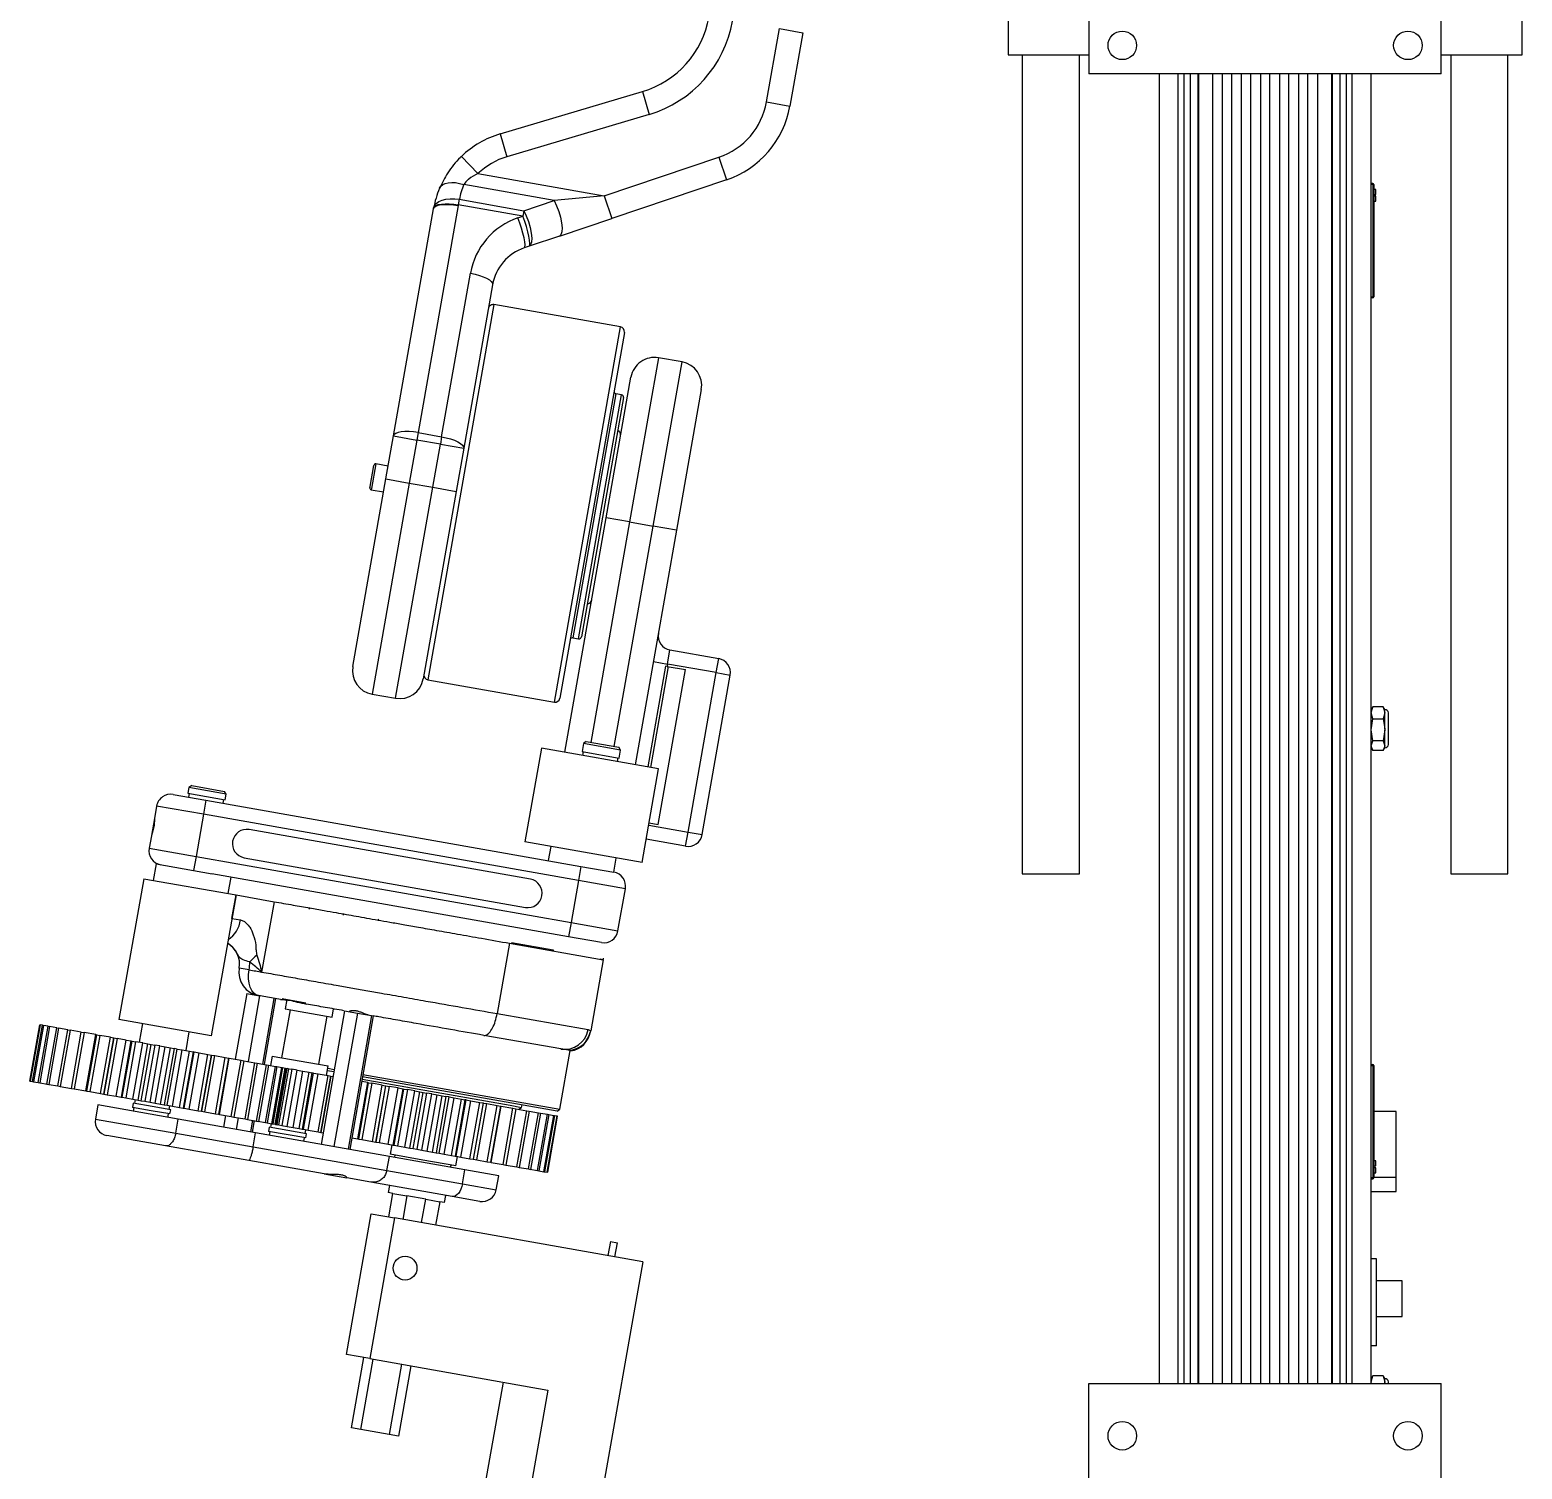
# Model space of a CAD drawing. Header units: millimetres. Extents: x 15 to 2378, y 5 to 1787.
# Drawn here: x 374.9 to 437.6, y 443.8 to 504.3 of the extents above; entities that cross this region are included whole.
import ezdxf

# ---------------------------------------------------------------- set-up
doc = ezdxf.new("R2010")
doc.units = ezdxf.units.MM
doc.header["$PDSIZE"] = -1

msp = doc.modelspace()

# ---------------------------------------------------------------- linework, layer by layer
at = {"color": 7, "linetype": 'Continuous', "lineweight": 25}
for p, q in [((415.984, 504.842), (415.984, 503.242)), ((419.384, 504.842), (419.384, 502.442)), ((434.184, 502.442), (434.184, 504.842)), ((437.584, 503.242), (437.584, 504.842)), ((405.836, 501.268), (406.379, 504.346)), ((406.379, 504.346), (407.364, 504.172)), ((407.364, 504.172), (406.821, 501.094)), ((415.984, 503.242), (417.784, 503.242)), ((416.584, 503.242), (416.584, 468.842)), ((417.784, 503.242), (419.384, 503.242)), ((418.984, 468.842), (418.984, 503.242)), ((434.184, 503.242), (435.784, 503.242)), ((434.584, 503.242), (434.584, 468.842)), ((435.784, 503.242), (437.584, 503.242)), ((436.984, 468.842), (436.984, 503.242)), ((434.184, 502.442), (419.384, 502.442)), ((422.334, 502.442), (422.334, 447.442)), ((423.134, 447.442), (423.134, 502.442)), ((423.384, 447.442), (423.384, 502.442)), ((423.648, 447.442), (423.648, 502.442)), ((423.955, 502.442), (423.955, 447.442)), ((423.984, 502.442), (423.984, 447.442)), ((424.584, 447.442), (424.584, 502.442)), ((424.984, 502.442), (424.984, 447.442)), ((425.384, 447.442), (425.384, 502.442)), ((425.784, 502.442), (425.784, 447.442)), ((426.184, 447.442), (426.184, 502.442)), ((426.584, 502.442), (426.584, 447.442)), ((426.984, 447.442), (426.984, 502.442)), ((427.384, 502.442), (427.384, 447.442)), ((427.784, 447.442), (427.784, 502.442)), ((428.184, 502.442), (428.184, 447.442)), ((428.584, 447.442), (428.584, 502.442)), ((428.984, 502.442), (428.984, 447.442)), ((429.584, 447.442), (429.584, 502.442)), ((429.613, 447.442), (429.613, 502.442)), ((429.92, 502.442), (429.92, 447.442)), ((430.184, 502.442), (430.184, 447.442)), ((430.434, 502.442), (430.434, 447.442)), ((431.234, 447.442), (431.234, 502.442)), ((394.644, 499.922), (400.621, 501.7)), ((400.621, 501.7), (400.906, 500.741)), ((405.836, 501.268), (406.821, 501.094)), ((400.906, 500.741), (394.929, 498.963)), ((394.644, 499.922), (394.929, 498.963)), ((393.711, 498.256), (393.019, 498.978)), ((399.014, 497.321), (403.839, 498.945)), ((403.839, 498.945), (404.159, 497.998)), ((393.711, 498.256), (399.014, 497.321)), ((404.159, 497.998), (399.333, 496.373)), ((431.314, 497.842), (431.234, 497.842)), ((431.314, 497.802), (431.314, 497.842)), ((396.915, 497.127), (393.115, 497.797)), ((399.014, 497.321), (396.915, 497.127)), ((399.014, 497.321), (399.333, 496.373)), ((431.314, 497.802), (431.234, 497.802)), ((431.314, 497.802), (431.314, 493.082)), ((431.314, 497.802), (431.354, 497.802)), ((431.354, 497.802), (431.354, 493.082)), ((431.434, 497.592), (431.354, 497.592)), ((431.354, 497.382), (431.434, 497.382)), ((431.434, 497.302), (431.354, 497.302)), ((431.434, 497.382), (431.434, 497.592)), ((431.434, 497.092), (431.434, 497.302)), ((390.162, 487.24), (391.845, 496.782)), ((392.885, 496.92), (391.202, 487.377)), ((392.93, 497.176), (392.888, 496.941)), ((395.598, 496.463), (392.888, 496.941)), ((392.93, 497.176), (395.64, 496.698)), ((395.64, 496.698), (395.598, 496.463)), ((395.64, 496.698), (396.915, 497.127)), ((431.354, 497.092), (431.434, 497.092)), ((395.395, 496.395), (395.598, 496.463)), ((397.138, 495.634), (399.333, 496.373)), ((397.138, 495.634), (395.863, 495.204)), ((395.863, 495.204), (395.659, 495.136)), ((392.187, 487.203), (393.398, 494.072)), ((394.328, 493.588), (393.117, 486.719)), ((431.234, 493.082), (431.314, 493.082)), ((431.314, 493.042), (431.234, 493.042)), ((431.314, 493.082), (431.354, 493.082)), ((431.314, 493.042), (431.314, 493.082)), ((394.384, 492.752), (391.605, 476.996)), ((399.702, 491.815), (394.384, 492.752)), ((396.923, 476.058), (399.702, 491.815)), ((399.864, 491.583), (397.155, 476.22)), ((401.301, 490.517), (400.085, 483.624)), ((401.07, 483.45), (402.286, 490.344)), ((402.286, 490.344), (401.301, 490.517)), ((399.1, 483.797), (400.142, 489.706)), ((403.097, 489.185), (402.055, 483.276)), ((399.511, 489.005), (397.705, 478.763)), ((397.941, 478.722), (399.747, 488.964)), ((399.828, 488.848), (398.057, 478.803)), ((399.747, 488.964), (399.511, 489.005)), ((389.843, 485.43), (390.162, 487.24)), ((390.162, 487.24), (391.147, 487.066)), ((391.202, 487.377), (391.147, 487.066)), ((391.202, 487.377), (392.187, 487.203)), ((392.187, 487.203), (392.132, 486.892)), ((391.147, 487.066), (390.828, 485.256)), ((392.132, 486.892), (391.147, 487.066)), ((391.813, 485.082), (392.132, 486.892)), ((392.132, 486.892), (393.117, 486.719)), ((393.117, 486.719), (392.798, 484.909)), ((389.178, 485.111), (389.335, 486.002)), ((389.422, 486.062), (389.24, 485.031)), ((389.939, 485.971), (389.422, 486.062)), ((388.454, 477.551), (389.843, 485.43)), ((389.843, 485.43), (390.828, 485.256)), ((389.17, 485.066), (389.178, 485.111)), ((389.24, 485.031), (389.231, 484.979)), ((389.231, 484.979), (389.748, 484.888)), ((390.828, 485.256), (389.265, 476.393)), ((390.25, 476.219), (391.813, 485.082)), ((390.828, 485.256), (391.813, 485.082)), ((392.798, 484.909), (391.408, 477.03)), ((391.813, 485.082), (392.798, 484.909)), ((397.364, 473.949), (399.1, 483.797)), ((400.085, 483.624), (398.453, 474.367)), ((400.085, 483.624), (399.1, 483.797)), ((399.438, 474.193), (401.07, 483.45)), ((400.085, 483.624), (401.07, 483.45)), ((402.055, 483.276), (401.07, 483.45)), ((402.055, 483.276), (400.318, 473.428)), ((397.705, 478.763), (397.941, 478.722)), ((401.082, 477.762), (401.673, 477.657)), ((401.673, 477.657), (401.778, 478.248)), ((401.778, 478.248), (403.828, 477.887)), ((403.724, 477.296), (403.828, 477.887)), ((401.592, 477.57), (400.845, 473.336)), ((401.711, 477.549), (400.964, 473.314)), ((401.282, 470.923), (402.428, 477.423)), ((401.656, 477.559), (401.592, 477.57)), ((401.673, 477.657), (401.656, 477.559)), ((401.656, 477.559), (402.428, 477.423)), ((403.724, 477.296), (401.673, 477.657)), ((402.543, 470.599), (403.724, 477.296)), ((403.134, 470.495), (404.314, 477.192)), ((403.724, 477.296), (404.314, 477.192)), ((391.605, 476.996), (396.923, 476.058)), ((389.265, 476.393), (390.25, 476.219)), ((431.305, 475.864), (431.234, 475.742)), ((431.234, 475.612), (431.305, 475.864)), ((431.305, 475.359), (431.234, 475.612)), ((431.234, 474.898), (431.305, 475.359)), ((431.305, 475.864), (431.297, 475.839)), ((431.744, 475.864), (431.305, 475.864)), ((431.305, 475.359), (431.744, 475.359)), ((431.744, 475.864), (431.815, 475.612)), ((431.753, 475.839), (431.744, 475.864)), ((431.815, 475.612), (431.744, 475.359)), ((431.744, 475.359), (431.815, 474.942)), ((431.815, 475.742), (431.745, 475.864)), ((431.815, 475.612), (431.815, 475.742)), ((431.815, 474.942), (431.815, 475.612)), ((431.967, 474.942), (431.967, 475.609)), ((431.305, 474.437), (431.234, 474.898)), ((431.815, 474.898), (431.744, 474.437)), ((431.815, 474.942), (431.815, 474.898)), ((431.815, 474.228), (431.815, 474.898)), ((431.967, 474.275), (431.967, 474.942)), ((396.379, 474.123), (395.685, 470.184)), ((401.303, 473.255), (396.379, 474.123)), ((398.15, 474.318), (398.091, 473.984)), ((398.266, 474.4), (398.15, 474.318)), ((399.706, 474.044), (398.15, 474.318)), ((398.266, 474.4), (399.625, 474.16)), ((399.706, 474.044), (399.625, 474.16)), ((399.647, 473.709), (399.706, 474.044)), ((431.234, 474.228), (431.305, 474.437)), ((431.305, 474.02), (431.234, 474.228)), ((431.234, 474.142), (431.305, 474.02)), ((431.744, 474.437), (431.305, 474.437)), ((431.744, 474.02), (431.305, 474.02)), ((431.744, 474.437), (431.815, 474.228)), ((431.815, 474.228), (431.744, 474.02)), ((431.745, 474.02), (431.815, 474.142)), ((431.815, 474.142), (431.815, 474.228)), ((398.091, 473.984), (399.647, 473.709)), ((398.14, 473.975), (398.112, 473.817)), ((399.57, 473.56), (399.598, 473.718)), ((400.609, 469.315), (401.303, 473.255)), ((380.907, 472.18), (382.285, 471.937)), ((381.572, 472.469), (381.53, 472.233)), ((381.53, 472.233), (383.096, 471.957)), ((381.584, 472.223), (381.557, 472.066)), ((381.688, 472.55), (381.572, 472.469)), ((382.355, 472.331), (381.572, 472.469)), ((381.688, 472.55), (383.057, 472.309)), ((383.138, 472.193), (382.355, 472.331)), ((383.138, 472.193), (383.057, 472.309)), ((383.096, 471.957), (383.138, 472.193)), ((380.212, 471.693), (380.12, 471.172)), ((382.181, 471.346), (380.212, 471.693)), ((382.285, 471.937), (382.181, 471.346)), ((382.285, 471.937), (398.042, 469.159)), ((383.014, 471.809), (383.042, 471.966)), ((380.12, 471.172), (379.992, 470.449)), ((382.181, 471.346), (381.869, 469.574)), ((397.938, 468.568), (382.181, 471.346)), ((400.886, 470.891), (402.543, 470.599)), ((400.904, 470.99), (401.282, 470.923)), ((379.992, 470.447), (379.899, 469.921)), ((395.916, 468.62), (384.099, 470.703)), ((402.439, 470.008), (400.782, 470.3)), ((402.439, 470.008), (402.543, 470.599)), ((402.543, 470.599), (403.134, 470.495)), ((379.899, 469.921), (381.869, 469.574)), ((400.609, 469.315), (395.685, 470.184)), ((396.768, 469.993), (396.664, 469.402)), ((380.189, 469.26), (380.067, 468.571)), ((380.189, 469.26), (382.547, 468.845)), ((381.869, 469.574), (381.765, 468.983)), ((381.869, 469.574), (397.626, 466.795)), ((383.89, 469.522), (395.708, 467.438)), ((398.042, 469.159), (397.938, 468.568)), ((398.042, 469.159), (399.421, 468.916)), ((399.421, 468.916), (399.525, 469.506)), ((379.673, 468.641), (378.631, 462.732)), ((379.673, 468.641), (383.55, 467.957)), ((397.521, 466.204), (382.527, 468.848)), ((383.219, 468.015), (383.34, 468.705)), ((397.938, 468.568), (397.626, 466.795)), ((399.908, 468.221), (397.938, 468.568)), ((416.584, 468.842), (418.984, 468.842)), ((434.584, 468.842), (436.984, 468.842)), ((383.55, 467.957), (382.508, 462.048)), ((383.377, 466.972), (383.55, 467.957)), ((383.55, 467.957), (383.55, 467.957)), ((383.55, 467.957), (385.146, 467.676)), ((399.595, 466.448), (399.908, 468.221)), ((385.146, 467.676), (384.625, 464.721)), ((386.67, 467.407), (386.612, 467.366)), ((388.08, 467.108), (388.039, 467.165)), ((383.377, 466.972), (383.372, 466.947)), ((383.376, 466.972), (383.377, 466.972)), ((383.377, 466.972), (383.73, 466.91)), ((389.502, 466.908), (389.548, 466.94)), ((397.626, 466.795), (397.521, 466.204)), ((397.626, 466.795), (399.595, 466.448)), ((395.041, 465.931), (394.52, 462.976)), ((395.041, 465.931), (398.976, 465.237)), ((395.123, 465.957), (396.875, 465.648)), ((398.9, 465.961), (397.521, 466.204)), ((396.907, 465.602), (396.875, 465.648)), ((398.976, 465.237), (398.45, 462.257)), ((384.098, 464.814), (383.683, 464.887)), ((384.005, 463.815), (383.519, 461.058)), ((384.005, 463.815), (384.54, 463.721)), ((384.54, 463.721), (384.054, 460.963)), ((384.221, 463.819), (384.214, 463.778)), ((385.142, 463.615), (384.656, 460.857)), ((385.21, 463.603), (384.724, 460.845)), ((385.487, 463.605), (386.478, 463.43)), ((385.684, 463.57), (385.615, 463.176)), ((382.508, 462.048), (378.631, 462.732)), ((385.817, 463.14), (385.461, 461.121)), ((385.615, 463.176), (387.584, 462.829)), ((387.026, 460.845), (387.382, 462.864)), ((388.11, 463.091), (387.122, 457.484)), ((387.584, 462.829), (387.645, 463.173)), ((388.645, 462.997), (387.656, 457.389)), ((388.11, 463.091), (388.645, 462.997)), ((389.247, 462.891), (388.258, 457.283)), ((389.315, 462.879), (388.326, 457.271)), ((388.645, 462.997), (389.247, 462.891)), ((389.247, 462.891), (389.315, 462.879)), ((394.52, 462.976), (398.337, 462.303)), ((374.886, 460.143), (375.302, 462.506)), ((375.314, 462.504), (374.898, 460.141)), ((375.001, 460.123), (375.417, 462.486)), ((375.453, 462.48), (375.036, 460.116)), ((375.24, 460.08), (375.657, 462.444)), ((375.715, 462.434), (375.299, 460.07)), ((375.302, 462.506), (375.314, 462.504)), ((375.417, 462.486), (375.314, 462.504)), ((375.417, 462.486), (375.453, 462.48)), ((375.657, 462.444), (375.453, 462.48)), ((375.597, 460.017), (376.014, 462.381)), ((375.657, 462.444), (375.715, 462.434)), ((376.094, 462.367), (375.678, 460.003)), ((376.014, 462.381), (375.715, 462.434)), ((376.014, 462.381), (376.094, 462.367)), ((376.064, 459.935), (376.481, 462.299)), ((376.481, 462.299), (376.094, 462.367)), ((376.581, 462.281), (376.164, 459.917)), ((376.481, 462.299), (376.581, 462.281)), ((377.046, 462.199), (376.581, 462.281)), ((376.63, 459.835), (377.046, 462.199)), ((377.163, 462.178), (376.746, 459.815)), ((377.046, 462.199), (377.163, 462.178)), ((377.661, 462.091), (377.163, 462.178)), ((377.244, 459.727), (377.661, 462.091)), ((377.661, 462.091), (377.696, 462.084)), ((379.616, 462.558), (379.477, 461.77)), ((381.447, 461.423), (381.586, 462.211)), ((398.337, 462.303), (398.45, 462.257)), ((377.279, 459.721), (377.696, 462.084)), ((377.826, 462.061), (377.41, 459.698)), ((377.696, 462.084), (377.826, 462.061)), ((378.269, 461.983), (377.826, 462.061)), ((377.853, 459.62), (378.269, 461.983)), ((378.409, 461.959), (377.992, 459.595)), ((377.996, 459.594), (378.413, 461.958)), ((378.555, 461.933), (378.138, 459.569)), ((378.269, 461.983), (378.409, 461.959)), ((378.409, 461.959), (378.413, 461.958)), ((378.413, 461.958), (378.555, 461.933)), ((378.515, 459.503), (378.932, 461.866)), ((378.932, 461.866), (378.555, 461.933)), ((379.134, 461.831), (378.717, 459.467)), ((378.764, 459.459), (379.181, 461.823)), ((379.33, 461.796), (378.913, 459.433)), ((378.932, 461.866), (379.14, 461.83)), ((379.134, 461.831), (379.181, 461.823)), ((379.181, 461.823), (379.33, 461.796)), ((379.215, 459.379), (379.632, 461.743)), ((379.632, 461.743), (379.33, 461.796)), ((379.432, 459.341), (379.849, 461.705)), ((379.563, 459.318), (379.98, 461.682)), ((379.632, 461.743), (379.849, 461.705)), ((380.133, 461.655), (379.716, 459.291)), ((379.849, 461.705), (379.98, 461.682)), ((379.936, 459.252), (380.352, 461.616)), ((379.98, 461.682), (380.133, 461.655)), ((380.352, 461.616), (380.133, 461.655)), ((380.155, 459.214), (380.572, 461.577)), ((380.352, 461.616), (380.572, 461.577)), ((380.374, 459.175), (380.791, 461.539)), ((380.944, 461.512), (380.528, 459.148)), ((380.572, 461.577), (380.791, 461.539)), ((380.659, 459.125), (381.076, 461.488)), ((380.791, 461.539), (380.944, 461.512)), ((381.076, 461.488), (380.944, 461.512)), ((381.076, 461.488), (381.292, 461.45)), ((397.197, 461.489), (393.954, 462.061)), ((397.516, 461.433), (397.197, 461.489)), ((380.876, 459.087), (381.292, 461.45)), ((381.178, 459.033), (381.594, 461.397)), ((381.292, 461.45), (381.594, 461.397)), ((381.744, 461.371), (381.327, 459.007)), ((381.374, 458.999), (381.79, 461.362)), ((381.576, 458.963), (381.993, 461.327)), ((381.594, 461.397), (381.744, 461.371)), ((381.79, 461.362), (381.744, 461.371)), ((381.784, 461.364), (381.993, 461.327)), ((381.953, 458.897), (382.37, 461.26)), ((381.993, 461.327), (382.37, 461.26)), ((382.511, 461.235), (382.095, 458.872)), ((382.098, 458.871), (382.515, 461.235)), ((382.238, 458.846), (382.655, 461.21)), ((382.37, 461.26), (382.511, 461.235)), ((382.515, 461.235), (382.511, 461.235)), ((382.515, 461.235), (382.655, 461.21)), ((382.655, 461.21), (383.098, 461.132)), ((382.681, 458.768), (383.098, 461.132)), ((383.229, 461.109), (382.812, 458.745)), ((382.847, 458.739), (383.263, 461.103)), ((383.098, 461.132), (383.229, 461.109)), ((383.229, 461.109), (383.263, 461.103)), ((383.263, 461.103), (383.761, 461.015)), ((383.344, 458.651), (383.761, 461.015)), ((383.878, 460.994), (383.461, 458.631)), ((383.761, 461.015), (383.878, 460.994)), ((383.878, 460.994), (384.343, 460.912)), ((383.927, 458.549), (384.343, 460.912)), ((384.443, 460.895), (384.026, 458.531)), ((384.343, 460.912), (384.443, 460.895)), ((384.443, 460.895), (384.83, 460.826)), ((385.062, 461.192), (384.992, 460.798)), ((385.062, 461.192), (387.425, 460.775)), ((397.158, 458.957), (397.592, 461.419)), ((397.641, 461.411), (397.516, 461.433)), ((431.234, 460.842), (431.314, 460.842)), ((431.314, 460.802), (431.314, 460.842)), ((384.413, 458.463), (384.83, 460.826)), ((384.91, 460.812), (384.493, 458.449)), ((384.792, 458.396), (385.209, 460.76)), ((384.83, 460.826), (384.91, 460.812)), ((385.268, 460.749), (384.851, 458.386)), ((384.91, 460.812), (385.209, 460.76)), ((385.054, 458.35), (385.471, 460.713)), ((385.507, 460.707), (385.09, 458.344)), ((385.193, 458.325), (385.61, 460.689)), ((385.622, 460.687), (385.205, 458.323)), ((385.209, 460.76), (385.268, 460.749)), ((385.678, 460.677), (385.261, 458.313)), ((385.268, 460.749), (385.471, 460.713)), ((385.348, 458.298), (385.764, 460.662)), ((385.886, 460.64), (385.469, 458.277)), ((385.471, 460.713), (385.507, 460.707)), ((385.507, 460.707), (385.61, 460.689)), ((385.61, 460.689), (385.622, 460.687)), ((385.622, 460.687), (385.7, 460.673)), ((385.678, 460.677), (385.764, 460.662)), ((385.694, 458.237), (386.111, 460.601)), ((385.764, 460.662), (385.886, 460.64)), ((386.111, 460.601), (385.886, 460.64)), ((385.944, 458.193), (386.361, 460.557)), ((386.111, 460.601), (386.361, 460.557)), ((386.203, 458.147), (386.619, 460.511)), ((386.74, 460.49), (386.323, 458.126)), ((386.361, 460.557), (386.619, 460.511)), ((386.387, 458.115), (386.803, 460.478)), ((386.582, 458.08), (386.999, 460.444)), ((386.619, 460.511), (386.74, 460.49)), ((386.803, 460.478), (386.74, 460.49)), ((386.803, 460.478), (386.999, 460.444)), ((386.999, 460.444), (387.421, 460.37)), ((387.004, 458.006), (387.421, 460.37)), ((387.525, 460.351), (387.108, 457.988)), ((387.109, 457.988), (387.526, 460.351)), ((387.121, 457.986), (387.537, 460.349)), ((387.356, 460.381), (387.425, 460.775)), ((387.659, 460.531), (387.391, 460.578)), ((387.408, 460.677), (387.676, 460.629)), ((387.421, 460.37), (387.525, 460.351)), ((387.526, 460.351), (387.525, 460.351)), ((387.537, 460.349), (387.624, 460.334)), ((388.846, 460.22), (395.059, 459.124)), ((397.042, 458.876), (388.864, 460.318)), ((388.881, 460.417), (397.158, 458.957)), ((431.234, 460.802), (431.314, 460.802)), ((431.314, 460.802), (431.354, 460.802)), ((431.314, 460.802), (431.314, 456.082)), ((431.354, 460.802), (431.354, 456.082)), ((374.886, 460.143), (374.898, 460.141)), ((374.898, 460.141), (375.001, 460.123)), ((375.001, 460.123), (375.036, 460.116)), ((375.036, 460.116), (375.24, 460.08)), ((375.24, 460.08), (375.299, 460.07)), ((375.299, 460.07), (375.623, 460.013)), ((375.597, 460.017), (375.678, 460.003)), ((375.678, 460.003), (376.064, 459.935)), ((376.064, 459.935), (376.164, 459.917)), ((376.164, 459.917), (376.63, 459.835)), ((376.63, 459.835), (376.746, 459.815)), ((376.746, 459.815), (377.244, 459.727)), ((377.244, 459.727), (377.279, 459.721)), ((377.279, 459.721), (377.41, 459.698)), ((377.41, 459.698), (377.853, 459.62)), ((377.853, 459.62), (377.992, 459.595)), ((377.992, 459.595), (377.996, 459.594)), ((377.996, 459.594), (378.138, 459.569)), ((388.668, 457.713), (389.085, 460.076)), ((388.703, 457.707), (389.119, 460.07)), ((389.085, 460.076), (388.829, 460.121)), ((389.25, 460.047), (388.833, 457.683)), ((389.085, 460.076), (389.119, 460.07)), ((389.119, 460.07), (389.25, 460.047)), ((389.693, 459.969), (389.25, 460.047)), ((389.276, 457.605), (389.693, 459.969)), ((389.833, 459.944), (389.416, 457.581)), ((389.42, 457.58), (389.837, 459.944)), ((389.979, 459.919), (389.562, 457.555)), ((389.693, 459.969), (389.833, 459.944)), ((389.833, 459.944), (389.837, 459.944)), ((389.837, 459.944), (389.979, 459.919)), ((389.939, 457.489), (390.356, 459.852)), ((390.356, 459.852), (389.979, 459.919)), ((390.558, 459.816), (390.141, 457.453)), ((390.188, 457.445), (390.604, 459.808)), ((390.754, 459.782), (390.337, 457.418)), ((390.356, 459.852), (390.564, 459.815)), ((390.558, 459.816), (390.604, 459.808)), ((390.604, 459.808), (390.754, 459.782)), ((390.639, 457.365), (391.056, 459.729)), ((391.056, 459.729), (390.754, 459.782)), ((390.856, 457.327), (391.272, 459.69)), ((390.987, 457.304), (391.404, 459.667)), ((391.056, 459.729), (391.272, 459.69)), ((391.557, 459.64), (391.14, 457.277)), ((391.272, 459.69), (391.404, 459.667)), ((391.36, 457.238), (391.776, 459.602)), ((391.404, 459.667), (391.557, 459.64)), ((391.776, 459.602), (391.557, 459.64)), ((391.776, 459.602), (391.996, 459.563)), ((377.744, 459.137), (377.64, 458.546)), ((381.117, 458.543), (377.744, 459.137)), ((378.138, 459.569), (378.515, 459.503)), ((378.515, 459.503), (378.724, 459.466)), ((378.717, 459.467), (378.764, 459.459)), ((378.764, 459.459), (378.913, 459.433)), ((378.913, 459.433), (379.215, 459.379)), ((379.23, 459.214), (379.199, 459.037)), ((379.986, 458.898), (379.199, 459.037)), ((379.215, 459.379), (379.432, 459.341)), ((380.018, 459.075), (379.23, 459.214)), ((379.258, 459.027), (379.231, 458.875)), ((379.317, 459.362), (379.289, 459.204)), ((379.432, 459.341), (379.563, 459.318)), ((379.563, 459.318), (379.716, 459.291)), ((379.716, 459.291), (379.936, 459.252)), ((379.936, 459.252), (380.155, 459.214)), ((380.805, 458.937), (380.018, 459.075)), ((380.155, 459.214), (380.374, 459.175)), ((380.374, 459.175), (380.528, 459.148)), ((380.528, 459.148), (380.659, 459.125)), ((380.659, 459.125), (380.876, 459.087)), ((380.746, 458.947), (380.774, 459.105)), ((380.876, 459.087), (381.178, 459.033)), ((381.178, 459.033), (381.327, 459.007)), ((381.327, 459.007), (381.374, 458.999)), ((381.367, 459), (381.576, 458.963)), ((381.576, 458.963), (381.953, 458.897)), ((391.579, 457.199), (391.996, 459.563)), ((391.798, 457.161), (392.215, 459.524)), ((392.368, 459.497), (391.951, 457.134)), ((391.996, 459.563), (392.215, 459.524)), ((392.083, 457.111), (392.5, 459.474)), ((392.215, 459.524), (392.368, 459.497)), ((392.299, 457.072), (392.716, 459.436)), ((392.5, 459.474), (392.368, 459.497)), ((392.5, 459.474), (392.716, 459.436)), ((392.601, 457.019), (393.018, 459.383)), ((392.716, 459.436), (393.018, 459.383)), ((393.167, 459.356), (392.751, 456.993)), ((392.797, 456.985), (393.214, 459.348)), ((393, 456.949), (393.416, 459.312)), ((393.018, 459.383), (393.167, 459.356)), ((393.214, 459.348), (393.167, 459.356)), ((393.208, 459.349), (393.416, 459.312)), ((393.377, 456.882), (393.793, 459.246)), ((393.416, 459.312), (393.793, 459.246)), ((393.935, 459.221), (393.518, 456.857)), ((393.522, 456.857), (393.939, 459.22)), ((393.662, 456.832), (394.079, 459.196)), ((393.793, 459.246), (393.935, 459.221)), ((393.939, 459.22), (393.935, 459.221)), ((393.939, 459.22), (394.079, 459.196)), ((394.079, 459.196), (394.522, 459.118)), ((394.105, 456.754), (394.522, 459.118)), ((394.653, 459.094), (394.236, 456.731)), ((394.27, 456.725), (394.687, 459.088)), ((394.522, 459.118), (394.653, 459.094)), ((394.653, 459.094), (394.687, 459.088)), ((394.687, 459.088), (395.185, 459.001)), ((394.768, 456.637), (395.185, 459.001)), ((395.302, 458.98), (394.885, 456.616)), ((395.059, 459.124), (395.547, 459.038)), ((395.185, 459.001), (395.302, 458.98)), ((395.302, 458.98), (395.767, 458.898)), ((395.431, 458.957), (395.547, 459.038)), ((395.547, 459.038), (395.564, 459.137)), ((397.042, 458.876), (397.158, 458.957)), ((377.64, 458.546), (381.013, 457.952)), ((380.774, 458.759), (379.986, 458.898)), ((380.688, 458.618), (380.715, 458.77)), ((380.774, 458.759), (380.805, 458.937)), ((381.013, 457.952), (381.117, 458.543)), ((384.372, 457.968), (381.117, 458.543)), ((381.953, 458.897), (382.095, 458.872)), ((382.095, 458.872), (382.098, 458.871)), ((382.098, 458.871), (382.238, 458.846)), ((382.238, 458.846), (382.681, 458.768)), ((382.681, 458.768), (382.812, 458.745)), ((382.812, 458.745), (382.847, 458.739)), ((382.847, 458.739), (383.344, 458.651)), ((383.102, 458.694), (383.017, 458.208)), ((383.344, 458.651), (383.461, 458.631)), ((383.461, 458.631), (383.927, 458.549)), ((383.637, 458.6), (383.551, 458.113)), ((383.927, 458.549), (384.026, 458.531)), ((384.026, 458.531), (384.413, 458.463)), ((384.239, 458.494), (384.153, 458.007)), ((384.307, 458.482), (384.221, 457.995)), ((384.413, 458.463), (384.493, 458.449)), ((384.468, 458.453), (384.792, 458.396)), ((384.792, 458.396), (384.851, 458.386)), ((384.851, 458.386), (385.054, 458.35)), ((385.029, 458.354), (385.001, 458.197)), ((385.054, 458.35), (385.09, 458.344)), ((385.09, 458.344), (385.193, 458.325)), ((385.193, 458.325), (385.205, 458.323)), ((395.35, 456.534), (395.767, 458.898)), ((395.867, 458.88), (395.45, 456.517)), ((395.767, 458.898), (395.867, 458.88)), ((395.837, 456.449), (396.254, 458.812)), ((395.867, 458.88), (396.254, 458.812)), ((396.334, 458.798), (395.917, 456.434)), ((396.216, 456.382), (396.633, 458.745)), ((396.254, 458.812), (396.334, 458.798)), ((396.691, 458.735), (396.275, 456.371)), ((396.334, 458.798), (396.633, 458.745)), ((396.478, 456.336), (396.895, 458.699)), ((396.931, 458.693), (396.514, 456.329)), ((396.617, 456.311), (397.034, 458.675)), ((397.046, 458.672), (396.629, 456.309)), ((396.633, 458.745), (396.691, 458.735)), ((396.691, 458.735), (396.895, 458.699)), ((396.895, 458.699), (396.931, 458.693)), ((396.931, 458.693), (397.034, 458.675)), ((397.034, 458.675), (397.046, 458.672)), ((432.284, 458.862), (431.354, 458.862)), ((432.284, 456.097), (432.284, 458.862)), ((380.59, 457.417), (378.127, 457.851)), ((381.013, 457.952), (384.268, 457.378)), ((384.268, 457.378), (384.372, 457.968)), ((389.99, 456.978), (384.372, 457.968)), ((384.947, 458.206), (384.915, 458.029)), ((386.481, 457.753), (384.915, 458.029)), ((384.969, 458.02), (384.943, 457.868)), ((386.512, 457.93), (384.947, 458.206)), ((385.205, 458.323), (385.283, 458.31)), ((385.261, 458.313), (385.348, 458.298)), ((385.348, 458.298), (385.469, 458.277)), ((385.469, 458.277), (385.694, 458.237)), ((385.694, 458.237), (385.944, 458.193)), ((385.944, 458.193), (386.203, 458.147)), ((386.203, 458.147), (386.323, 458.126)), ((386.323, 458.126), (386.387, 458.115)), ((386.387, 458.115), (386.582, 458.08)), ((386.4, 457.611), (386.427, 457.763)), ((386.458, 457.94), (386.486, 458.097)), ((386.481, 457.753), (386.512, 457.93)), ((386.582, 458.08), (387.004, 458.006)), ((387.004, 458.006), (387.108, 457.988)), ((387.108, 457.988), (387.109, 457.988)), ((387.121, 457.986), (387.207, 457.97)), ((388.412, 457.758), (388.668, 457.713)), ((388.668, 457.713), (388.703, 457.707)), ((388.703, 457.707), (388.833, 457.683)), ((384.081, 456.801), (380.59, 457.417)), ((384.268, 457.378), (389.885, 456.387)), ((388.833, 457.683), (389.276, 457.605)), ((389.276, 457.605), (389.416, 457.581)), ((389.416, 457.581), (389.42, 457.58)), ((389.42, 457.58), (389.562, 457.555)), ((389.562, 457.555), (389.939, 457.489)), ((389.939, 457.489), (390.147, 457.452)), ((390.09, 457.462), (390.021, 457.068)), ((390.141, 457.453), (390.188, 457.445)), ((390.188, 457.445), (390.337, 457.418)), ((390.337, 457.418), (390.639, 457.365)), ((390.639, 457.365), (390.856, 457.327)), ((390.856, 457.327), (390.987, 457.304)), ((390.987, 457.304), (391.14, 457.277)), ((391.14, 457.277), (391.36, 457.238)), ((391.36, 457.238), (391.579, 457.199)), ((391.579, 457.199), (391.798, 457.161)), ((391.798, 457.161), (391.951, 457.134)), ((391.951, 457.134), (392.083, 457.111)), ((392.083, 457.111), (392.299, 457.072)), ((392.299, 457.072), (392.601, 457.019)), ((387.257, 456.241), (384.081, 456.801)), ((389.885, 456.387), (389.99, 456.978)), ((393.168, 456.418), (389.99, 456.978)), ((391.4, 456.825), (390.021, 457.068)), ((390.218, 457.033), (390.202, 456.941)), ((392.778, 456.582), (391.4, 456.825)), ((392.565, 456.524), (392.581, 456.616)), ((392.601, 457.019), (392.751, 456.993)), ((392.751, 456.993), (392.797, 456.985)), ((392.778, 456.582), (392.848, 456.976)), ((392.791, 456.986), (393, 456.949)), ((393, 456.949), (393.377, 456.882)), ((393.377, 456.882), (393.518, 456.857)), ((393.518, 456.857), (393.522, 456.857)), ((393.522, 456.857), (393.662, 456.832)), ((393.662, 456.832), (394.105, 456.754)), ((394.105, 456.754), (394.236, 456.731)), ((394.236, 456.731), (394.27, 456.725)), ((394.27, 456.725), (394.768, 456.637)), ((394.768, 456.637), (394.885, 456.616)), ((394.885, 456.616), (395.35, 456.534)), ((395.35, 456.534), (395.45, 456.517)), ((395.45, 456.517), (395.837, 456.449)), ((395.837, 456.449), (395.917, 456.434)), ((431.434, 456.792), (431.354, 456.792)), ((431.354, 456.582), (431.434, 456.582)), ((431.434, 456.502), (431.354, 456.502)), ((431.434, 456.582), (431.434, 456.792)), ((431.434, 456.292), (431.434, 456.502)), ((387.255, 456.242), (388.199, 456.075)), ((389.205, 455.898), (388.199, 456.075)), ((392.63, 455.294), (389.205, 455.898)), ((389.885, 456.387), (393.064, 455.827)), ((393.064, 455.827), (393.168, 456.418)), ((393.064, 455.827), (394.48, 455.577)), ((394.584, 456.168), (393.168, 456.418)), ((394.48, 455.577), (394.584, 456.168)), ((395.892, 456.439), (396.216, 456.382)), ((396.216, 456.382), (396.275, 456.371)), ((396.275, 456.371), (396.478, 456.336)), ((396.478, 456.336), (396.514, 456.329)), ((396.514, 456.329), (396.617, 456.311)), ((396.617, 456.311), (396.629, 456.309)), ((431.314, 456.082), (431.234, 456.082)), ((431.234, 456.042), (431.314, 456.042)), ((431.354, 456.082), (431.314, 456.082)), ((431.314, 456.042), (431.314, 456.082)), ((431.354, 456.292), (431.434, 456.292)), ((432.284, 456.097), (431.354, 456.097)), ((432.284, 455.502), (432.284, 456.097)), ((389.993, 455.759), (389.94, 455.458)), ((390.137, 455.423), (389.94, 455.458)), ((389.963, 454.438), (390.137, 455.423)), ((390.137, 455.423), (390.728, 455.319)), ((390.728, 455.319), (390.554, 454.334)), ((391.516, 455.18), (390.728, 455.319)), ((392.304, 455.041), (392.357, 455.342)), ((393.785, 455.09), (392.63, 455.294)), ((431.234, 455.502), (432.284, 455.502)), ((388.183, 448.659), (389.225, 454.568)), ((389.225, 454.568), (390.21, 454.395)), ((391.342, 454.195), (391.516, 455.18)), ((391.516, 455.18), (392.107, 455.075)), ((392.107, 455.075), (391.933, 454.091)), ((392.304, 455.041), (392.107, 455.075)), ((390.21, 454.395), (389.168, 448.486)), ((400.634, 452.556), (390.21, 454.395)), ((399.276, 453.405), (399.171, 452.814)), ((399.276, 453.405), (399.571, 453.353)), ((399.467, 452.762), (399.571, 453.353)), ((431.464, 452.682), (431.234, 452.682)), ((431.464, 449.022), (431.464, 452.682)), ((400.634, 452.556), (398.273, 439.163)), ((432.544, 451.747), (431.464, 451.747)), ((432.544, 450.257), (432.544, 451.747)), ((431.464, 450.257), (432.544, 450.257)), ((431.464, 449.022), (431.234, 449.022)), ((389.168, 448.486), (388.183, 448.659)), ((388.401, 445.575), (388.922, 448.529)), ((388.795, 445.505), (389.315, 448.46)), ((389.168, 448.486), (396.652, 447.166)), ((390.497, 448.251), (389.976, 445.297)), ((390.891, 448.182), (390.37, 445.227)), ((431.305, 447.764), (431.234, 447.642)), ((431.234, 447.512), (431.305, 447.764)), ((431.305, 447.764), (431.297, 447.739)), ((431.744, 447.764), (431.305, 447.764)), ((431.744, 447.764), (431.815, 447.512)), ((431.759, 447.739), (431.744, 447.764)), ((431.759, 447.739), (431.815, 447.642)), ((393.461, 440.011), (394.781, 447.496)), ((396.652, 447.166), (395.333, 439.681)), ((419.384, 443.042), (419.384, 447.442)), ((419.384, 447.442), (434.184, 447.442)), ((431.254, 447.442), (431.234, 447.512)), ((431.815, 447.512), (431.796, 447.442)), ((431.815, 447.512), (431.815, 447.642)), ((431.815, 447.442), (431.815, 447.512)), ((431.967, 447.442), (431.967, 447.509)), ((434.184, 443.042), (434.184, 447.442)), ((388.795, 445.505), (388.401, 445.575)), ((389.976, 445.297), (388.795, 445.505)), ((390.37, 445.227), (389.976, 445.297))]:
    msp.add_line(p, q, dxfattribs=at)
at = {"color": 7, "linetype": 'Continuous'}
for q in [(398.852, 465.259), (398.987, 465.299)]:
    msp.add_line((398.976, 465.237), q, dxfattribs=at)
at = {"color": 7, "linetype": 'Continuous', "lineweight": 25, "flags": 128}
for points in [[(392.097, 497.639), (392.15, 497.723), (392.232, 497.792), (392.339, 497.843), (392.468, 497.874), (392.616, 497.886), (392.776, 497.876), (392.944, 497.847), (393.115, 497.797)], [(391.85, 496.81), (391.888, 496.913), (391.963, 497.005), (392.071, 497.082), (392.207, 497.143), (392.368, 497.183), (392.547, 497.203), (392.737, 497.2), (392.93, 497.176)], [(391.845, 496.782), (391.875, 496.84), (391.941, 496.888), (392.041, 496.926), (392.172, 496.952), (392.328, 496.964), (392.504, 496.963), (392.692, 496.948), (392.885, 496.92)], [(391.85, 496.81), (391.88, 496.867), (391.947, 496.915), (392.047, 496.952), (392.178, 496.977), (392.333, 496.988), (392.508, 496.986), (392.696, 496.97), (392.888, 496.941)], [(395.64, 496.698), (395.744, 496.479), (395.835, 496.238), (395.907, 495.992), (395.954, 495.756), (395.973, 495.546), (395.964, 495.378), (395.926, 495.261), (395.863, 495.204)], [(396.915, 497.127), (397.019, 496.909), (397.11, 496.668), (397.182, 496.421), (397.229, 496.185), (397.248, 495.976), (397.239, 495.807), (397.201, 495.69), (397.138, 495.634)], [(395.659, 495.136), (395.685, 495.173), (395.692, 495.258), (395.681, 495.387), (395.651, 495.554), (395.605, 495.749), (395.545, 495.961), (395.473, 496.181), (395.395, 496.395)], [(395.863, 495.204), (395.888, 495.241), (395.896, 495.326), (395.884, 495.456), (395.855, 495.622), (395.808, 495.817), (395.748, 496.03), (395.677, 496.249), (395.598, 496.463)], [(393.398, 494.072), (393.589, 494.033), (393.771, 493.982), (393.936, 493.924), (394.078, 493.858), (394.193, 493.79), (394.274, 493.72), (394.32, 493.652), (394.328, 493.588)], [(391.202, 487.377), (391.009, 487.405), (390.821, 487.42), (390.646, 487.421), (390.49, 487.409), (390.359, 487.383), (390.258, 487.345), (390.192, 487.297), (390.162, 487.24)], [(392.187, 487.203), (392.378, 487.164), (392.56, 487.113), (392.725, 487.055), (392.867, 486.99), (392.981, 486.921), (393.063, 486.851), (393.109, 486.783), (393.117, 486.719)], [(384.494, 463.729), (384.386, 463.767), (384.289, 463.842), (384.207, 463.951), (384.142, 464.088), (384.098, 464.25), (384.075, 464.43), (384.075, 464.62), (384.098, 464.814)], [(393.064, 455.827), (393.037, 455.713), (392.999, 455.605), (392.951, 455.508), (392.894, 455.426), (392.831, 455.361), (392.764, 455.317), (392.697, 455.294), (392.63, 455.294)]]:
    msp.add_lwpolyline(points, dxfattribs=at)
at = {"color": 7, "linetype": 'Continuous', "lineweight": 25}
for centre, radius in [((420.784, 503.642), 0.6), ((432.784, 503.642), 0.6), ((390.65, 452.286), 0.5), ((420.784, 445.242), 0.6), ((432.784, 445.242), 0.6)]:
    msp.add_circle(centre, radius, dxfattribs=at)
for centre, radius, start, end in [((399.481, 505.534), 4, 286.56505, 350), ((399.481, 505.534), 5, 286.56505, 350), ((402.882, 501.789), 3, 288.61046, 350), ((402.882, 501.789), 4, 288.61046, 350), ((395.784, 496.088), 4, 106.56505, 133.72673), ((395.784, 496.088), 3, 106.56505, 133.72673), ((431.314, 497.802), 0.04, 0, 90), ((395.784, 496.088), 4, 157.18304, 169.59392), ((395.881, 496.634), 3, 157.18304, 169.59392), ((395.784, 496.088), 4, 169.59392, 170), ((395.839, 496.399), 3, 169.59392, 170), ((396.352, 493.551), 3, 108.61046, 170), ((396.298, 493.24), 2, 108.61046, 170), ((431.314, 493.082), 0.04, 270, 0), ((394.349, 492.555), 0.2, 80, 170), ((399.667, 491.618), 0.2, 350, 80), ((401.127, 489.533), 1, 80, 170), ((402.112, 489.359), 1, 350, 80), ((399.528, 489.104), 0.1, 170, 260), ((399.73, 488.865), 0.1, 350, 80), ((399.511, 487.279), 0.2, 350, 68.46304), ((389.409, 485.989), 0.075, 80, 170), ((389.244, 485.053), 0.075, 170, 260), ((398.296, 480.385), 0.2, 271.53696, 350), ((397.688, 478.665), 0.1, 80, 170), ((397.959, 478.82), 0.1, 260, 350), ((401.882, 478.839), 0.6, 170, 260), ((403.724, 477.296), 0.6, 350, 80), ((389.439, 477.378), 1, 170, 260), ((391.64, 477.192), 0.2, 170, 260), ((390.424, 477.204), 1, 260, 350), ((396.958, 476.255), 0.2, 260, 350), ((431.815, 475.589), 0.153, 7.49472, 90), ((431.815, 474.295), 0.153, 270, 352.50528), ((380.803, 471.589), 0.6, 80, 170), ((383.995, 470.113), 0.6, 80, 260), ((402.543, 470.599), 0.6, 260, 350), ((380.49, 469.817), 0.6, 170, 260), ((395.812, 468.029), 0.6, 260, 80), ((399.317, 468.325), 0.6, 350, 80), ((382.611, 467.035), 1.126, 302.75588, 353.63897), ((382.698, 465.061), 1, 350, 60.33673), ((399.004, 466.552), 0.6, 260, 350), ((386.56, 462.881), 3.328, 129.93494, 137.06717), ((384.667, 464.714), 1, 170, 260), ((382.452, 465.107), 1.672, 349.9135, 1.39179), ((397.359, 462.466), 0.991, 260.54668, 350.53644), ((397.466, 462.431), 0.999, 272.82945, 349.97384), ((397.459, 462.395), 1, 279.35453, 350.06327), ((431.314, 460.802), 0.04, 0, 90), ((378.231, 458.442), 0.6, 170, 260), ((431.314, 456.082), 0.04, 270, 0), ((393.889, 455.681), 0.6, 260, 350), ((431.815, 447.489), 0.153, 7.49472, 90)]:
    msp.add_arc(centre, radius, start, end, dxfattribs=at)
for points, knots in [([(393.019, 498.978), (393.005, 498.964), (392.788, 498.755), (392.422, 498.313), (392.202, 497.857), (392.097, 497.639)], [0, 0, 0, 0, 0.03646, 0.53888, 1, 1, 1, 1]), ([(393.711, 498.256), (393.576, 498.186), (393.432, 498.112), (393.237, 497.949), (393.173, 497.869), (393.115, 497.797)], [0, 0, 0, 0, 0.570733, 0.612323, 1, 1, 1, 1]), ([(380.12, 471.172), (380.12, 471.167), (380.12, 471.159), (380.119, 471.096), (380.115, 471.002), (380.104, 470.886), (380.083, 470.761), (380.056, 470.644), (380.027, 470.544), (380.003, 470.475), (379.991, 470.442), (379.992, 470.446), (379.993, 470.447)], [0, 0, 0, 0, 0.106135, 0.212228, 0.319426, 0.427433, 0.534212, 0.639636, 0.745691, 0.853367, 0.961153, 1, 1, 1, 1]), ([(385.146, 467.676), (385.414, 467.628), (385.927, 467.538), (386.612, 467.417), (387.199, 467.314), (387.704, 467.225), (388.176, 467.141), (388.604, 467.066), (389.043, 466.989), (389.511, 466.906), (390.024, 466.815), (390.595, 466.715), (391.254, 466.599), (392.019, 466.464), (392.905, 466.307), (393.932, 466.126), (394.651, 466), (395.041, 465.931)], [0, 0, 0, 0, 0.0942915, 0.1798474, 0.2526966, 0.3092035, 0.3527094, 0.3935378, 0.4357817, 0.4809169, 0.5255933, 0.5761881, 0.6349516, 0.7042902, 0.7866453, 0.8844285, 1, 1, 1, 1]), ([(383.73, 466.91), (383.777, 466.896), (383.845, 466.877), (383.976, 466.789), (384.061, 466.697), (384.182, 466.52), (384.297, 466.258), (384.379, 465.926), (384.384, 465.635), (384.411, 465.5), (384.424, 465.432)], [0, 0, 0, 0, 0.101091, 0.145756, 0.292837, 0.312209, 0.511779, 0.767275, 0.884345, 1, 1, 1, 1]), ([(384.124, 465.148), (384.025, 465.174), (383.828, 465.227), (383.703, 465.313), (383.636, 465.425), (383.587, 465.524), (383.534, 465.612), (383.462, 465.709), (383.392, 465.784), (383.289, 465.872), (383.231, 465.904), (383.192, 465.925)], [0, 0, 0, 0, 0.233908, 0.467012, 0.559791, 0.638017, 0.716835, 0.745477, 0.852548, 0.898946, 1, 1, 1, 1]), ([(384.424, 465.432), (384.497, 465.196), (384.571, 464.958), (384.624, 464.723), (384.625, 464.721)], [0, 0, 0, 0, 0.994623, 1, 1, 1, 1]), ([(384.098, 464.814), (384.192, 464.798), (384.37, 464.766), (384.543, 464.736), (384.625, 464.721)], [0, 0, 0, 0, 0.527284, 1, 1, 1, 1]), ([(384.625, 464.721), (384.624, 464.722), (384.471, 464.862), (384.297, 465.005), (384.124, 465.148)], [0, 0, 0, 0, 0.005403, 1, 1, 1, 1]), ([(384.625, 464.721), (384.88, 464.676), (385.393, 464.586), (386.118, 464.458), (386.884, 464.323), (387.655, 464.187), (388.373, 464.06), (389.002, 463.949), (389.751, 463.817), (390.602, 463.667), (391.742, 463.466), (393.059, 463.234), (394.033, 463.062), (394.52, 462.976)], [0, 0, 0, 0, 0.090885, 0.182306, 0.272744, 0.362278, 0.422104, 0.481953, 0.541324, 0.626142, 0.711222, 0.855488, 1, 1, 1, 1]), ([(385.417, 463.566), (385.213, 463.602), (384.911, 463.655), (384.595, 463.711), (384.494, 463.729)], [0, 0, 0, 0, 0.678177, 1, 1, 1, 1]), ([(385.417, 463.566), (385.455, 463.566), (385.529, 463.565), (385.787, 463.546), (386.117, 463.461), (386.374, 463.403), (386.504, 463.374)], [0, 0, 0, 0, 0.251983, 0.499036, 0.746388, 1, 1, 1, 1]), ([(388.076, 463.097), (388.046, 463.103), (387.877, 463.132), (387.575, 463.186), (387.073, 463.274), (386.733, 463.334), (386.504, 463.374)], [0, 0, 0, 0, 0.050339, 0.283293, 0.515931, 1, 1, 1, 1]), ([(389.095, 462.918), (389.077, 462.922), (389.042, 462.932), (388.947, 462.972), (388.83, 463.02), (388.695, 463.065), (388.564, 463.093), (388.45, 463.1), (388.365, 463.091), (388.315, 463.075), (388.316, 463.068), (388.317, 463.065)], [0, 0, 0, 0, 0.114369, 0.228541, 0.34755, 0.470293, 0.58816, 0.699865, 0.813287, 0.933656, 1, 1, 1, 1]), ([(393.954, 462.061), (393.494, 462.142), (392.571, 462.305), (391.359, 462.518), (390.344, 462.697), (389.733, 462.805), (389.392, 462.865), (389.315, 462.879)], [0, 0, 0, 0, 0.3116124, 0.6254934, 0.787014, 0.9516583, 1, 1, 1, 1]), ([(393.954, 462.061), (393.956, 462.061), (393.985, 462.056), (394.061, 462.064), (394.19, 462.157), (394.329, 462.364), (394.448, 462.647), (394.496, 462.867), (394.52, 462.976)], [0, 0, 0, 0, 0.007724, 0.141497, 0.356184, 0.570807, 0.785403, 1, 1, 1, 1]), ([(381.013, 457.952), (380.997, 457.886), (380.967, 457.754), (380.881, 457.587), (380.776, 457.467), (380.676, 457.416), (380.615, 457.413), (380.592, 457.417), (380.59, 457.417)], [0, 0, 0, 0, 0.214616, 0.429232, 0.643866, 0.858547, 0.989456, 1, 1, 1, 1]), ([(384.268, 457.378), (384.256, 457.316), (384.233, 457.194), (384.19, 457.031), (384.147, 456.901), (384.108, 456.818), (384.089, 456.8), (384.081, 456.801), (384.081, 456.801)], [0, 0, 0, 0, 0.187319, 0.374372, 0.568586, 0.781023, 0.997578, 1, 1, 1, 1]), ([(388.198, 456.084), (388.2, 456.086), (388.204, 456.094), (388.138, 456.146), (388.004, 456.197), (387.81, 456.22), (387.589, 456.221), (387.398, 456.222), (387.291, 456.237), (387.257, 456.241)], [0, 0, 0, 0, 0.093317, 0.254085, 0.429401, 0.592903, 0.749343, 0.920675, 1, 1, 1, 1]), ([(389.885, 456.387), (389.869, 456.327), (389.837, 456.205), (389.724, 456.055), (389.576, 455.944), (389.397, 455.885), (389.269, 455.887), (389.206, 455.898), (389.205, 455.898)], [0, 0, 0, 0, 0.187319, 0.374372, 0.568586, 0.781023, 0.997578, 1, 1, 1, 1])]:
    msp.add_open_spline(points, degree=3, knots=knots, dxfattribs=at)
at = {"color": 7, "linetype": 'Continuous'}
msp.add_point((398.976, 465.237), dxfattribs=at)

doc.saveas('drawing.dxf')
